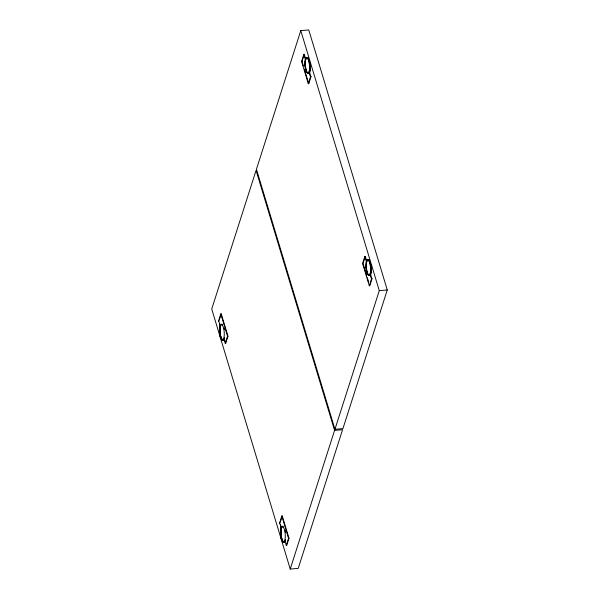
<?xml version="1.0" encoding="UTF-8"?>
<svg xmlns="http://www.w3.org/2000/svg" width="599" height="599" viewBox="0 0 599 599"><rect width="100%" height="100%" fill="white"/><g stroke="black" fill="none" stroke-linecap="round" stroke-linejoin="round"><path stroke-width="0.9" d="M300.78 30.624L256.432 169.27L334.938 429.288L342.928 428.614L387.268 289.968L308.77 29.95L300.78 30.624L379.279 290.65L334.938 429.288M218.545 321.027L220.806 313.951L221.256 313.913L227.979 336.204L225.718 343.279L225.276 343.317L223.861 338.637L224.303 338.6L223.382 340.172L221.645 339.858A8.079 2.396 85.2 0 1 219.608 333.621C218.672 329.33 221.128 325.04 218.545 321.027L218.987 320.989M305.25 59.039L306.179 57.467L307.908 57.781A8.079 2.396 85.2 0 1 309.953 64.018C310.888 68.316 308.433 72.606 311.016 76.612L308.747 83.688L308.305 83.725L301.574 61.435L303.843 54.367L304.285 54.329L305.692 59.002L305.25 59.039L303.843 54.367M219.271 320.106L221.256 313.913M303.364 65.86L302.023 61.398L304.285 54.329M225.276 343.317L227.538 336.241L220.806 313.951M308.305 83.725L310.567 76.65C307.983 72.644 310.447 68.353 309.511 64.056A8.079 2.396 85.2 0 0 307.467 57.818L306.808 57.362M284.869 540.71L283.948 542.29L282.661 541.93A8.079 2.396 85.2 0 1 280.617 535.693C279.681 531.403 282.136 527.113 279.553 523.099L281.822 516.024L282.264 515.986L288.988 538.276L286.726 545.352L286.285 545.389L284.869 540.71L285.319 540.672L284.39 542.245L283.102 541.893A8.079 2.396 85.2 0 1 281.058 535.656C280.025 531.927 282.391 528.131 280.467 524.619M366.708 261.074L365.293 256.402L364.851 256.439L362.59 263.508L369.313 285.798L369.763 285.76L372.024 278.685C369.441 274.679 371.897 270.389 370.961 266.091A8.079 2.396 85.2 0 0 368.917 259.854L367.187 259.539L366.259 261.112L367.629 259.502M280.28 522.178L282.264 515.986M365.293 256.402L363.031 263.47L366.798 275.952M286.285 545.389L288.546 538.314L281.822 516.024M369.313 285.798L371.575 278.722C368.991 274.716 371.455 270.426 370.519 266.128A8.079 2.396 85.2 0 0 368.475 259.891L367.816 259.434M290.23 569.05L334.579 430.404L256.072 170.386L211.732 309.032L290.23 569.05L298.22 568.376L342.568 429.73L334.579 430.404M305.692 59.002L306.621 57.429M219.93 324.111C220.926 327.121 219.084 330.416 220.05 333.583A8.079 2.396 85.2 0 0 222.094 339.82L222.753 340.277M222.94 340.21L223.861 338.637M301.574 61.435L302.023 61.398M309.159 71.97L309.601 71.932M310.567 76.65L311.016 76.612M370.167 274.043L370.609 274.005M371.575 278.722L372.024 278.685M379.279 290.65L387.268 289.968M219.96 325.706L220.402 325.669M227.538 336.241L227.979 336.204M279.553 523.099L280.003 523.062M280.968 527.779L281.41 527.741M288.546 538.314L288.988 538.276M222.401 324.688L221.787 324.426A7.862 2.336 85.2 0 0 219.975 330.139L220.043 332.138A7.622 2.261 85.2 0 0 221.69 338.809L222.925 339.835A7.862 2.336 85.2 0 0 223.502 339.573M364.851 256.439L366.259 261.112M304.442 69.424L308.747 83.688M367.337 277.734L368.685 282.196M224.775 340.157L225.718 343.279M365.907 267.581L365.839 265.589A7.862 2.336 85.2 0 1 367.644 259.876L368.879 260.909A7.622 2.261 85.2 0 1 370.519 267.581L370.594 269.572A7.862 2.336 85.2 0 1 368.782 275.285L367.554 274.252A7.622 2.261 85.2 0 1 365.907 267.581M285.401 539.654A7.862 2.336 85.2 0 1 283.933 541.908L282.698 540.882A7.622 2.261 85.2 0 1 281.058 534.211L280.983 532.212A7.862 2.336 85.2 0 1 282.795 526.506M285.214 530.946A7.622 2.261 85.2 0 1 285.446 532.212A7.937 2.359 85.2 0 0 285.251 530.879M284.914 541.384A7.937 2.359 85.2 0 1 281.141 535.558A7.937 2.359 85.2 0 1 282.968 526.326M224.385 337.581A7.862 2.336 85.2 0 1 224.004 338.802M224.071 328.282A7.622 2.261 85.2 0 1 224.333 329.495M223.899 339.311A7.937 2.359 85.2 0 1 220.282 334.497A7.937 2.359 85.2 0 1 221.345 324.336M221.959 324.254A7.937 2.359 85.2 0 1 222.596 324.703M224.378 338.45A8.169 2.426 85.2 0 1 220.395 335.462A8.169 2.426 85.2 0 1 221.345 324.096M285.386 540.523A8.169 2.426 85.2 0 1 281.403 537.535A8.169 2.426 85.2 0 1 282.354 526.169M369.051 275.428A7.937 2.359 85.2 0 1 366.259 264.181A7.937 2.359 85.2 0 1 369.905 261.958A7.937 2.359 85.2 0 1 370.204 274.724M308.657 73.265A7.937 2.359 85.2 0 1 305.205 63.404A7.937 2.359 85.2 0 1 308.702 59.421A7.937 2.359 85.2 0 1 309.196 72.651M368.378 275.151A8.169 2.426 85.2 0 1 366.214 267.424M366.318 262.774A8.169 2.426 85.2 0 1 369.868 261.621A8.169 2.426 85.2 0 1 370.676 273.855M308.028 73.572A8.169 2.426 85.2 0 1 307.369 73.078M306.733 72.067A8.169 2.426 85.2 0 1 305.168 64.64M305.183 61.922A8.169 2.426 85.2 0 1 308.957 59.795A8.169 2.426 85.2 0 1 309.219 72.898M307.699 58.028L307.077 57.766A7.862 2.336 85.2 0 0 305.273 63.479L305.34 65.471A7.622 2.261 85.2 0 0 306.988 72.142L308.215 73.175A7.862 2.336 85.2 0 0 310.027 67.462L309.96 65.471A7.622 2.261 85.2 0 0 308.313 58.792L307.699 58.028M307.257 58.066L306.636 57.804A7.862 2.336 85.2 0 0 304.824 63.516L304.898 65.508A7.622 2.261 85.2 0 0 306.538 72.18L307.774 73.213A7.862 2.336 85.2 0 0 309.578 67.5L309.511 65.508A7.622 2.261 85.2 0 0 307.864 58.829L307.257 58.066M368.707 260.101L368.093 259.839A7.862 2.336 85.2 0 0 366.281 265.552L366.348 267.543A7.622 2.261 85.2 0 0 367.996 274.215L369.224 275.248A7.862 2.336 85.2 0 0 371.036 269.535L370.968 267.543A7.622 2.261 85.2 0 0 369.321 260.864L368.707 260.101M221.959 324.725L221.345 324.463A7.862 2.336 85.2 0 0 219.534 330.176L219.601 332.175A7.622 2.261 85.2 0 0 221.248 338.847L222.476 339.873A7.862 2.336 85.2 0 0 224.288 334.16L224.221 332.168A7.622 2.261 85.2 0 0 222.573 325.497L221.959 324.725M282.968 526.798L282.354 526.536A7.862 2.336 85.2 0 0 280.542 532.249L280.609 534.248A7.622 2.261 85.2 0 0 282.256 540.919L283.484 541.945A7.862 2.336 85.2 0 0 285.296 536.24L285.229 534.241A7.622 2.261 85.2 0 0 283.582 527.569L282.968 526.798"/></g></svg>
